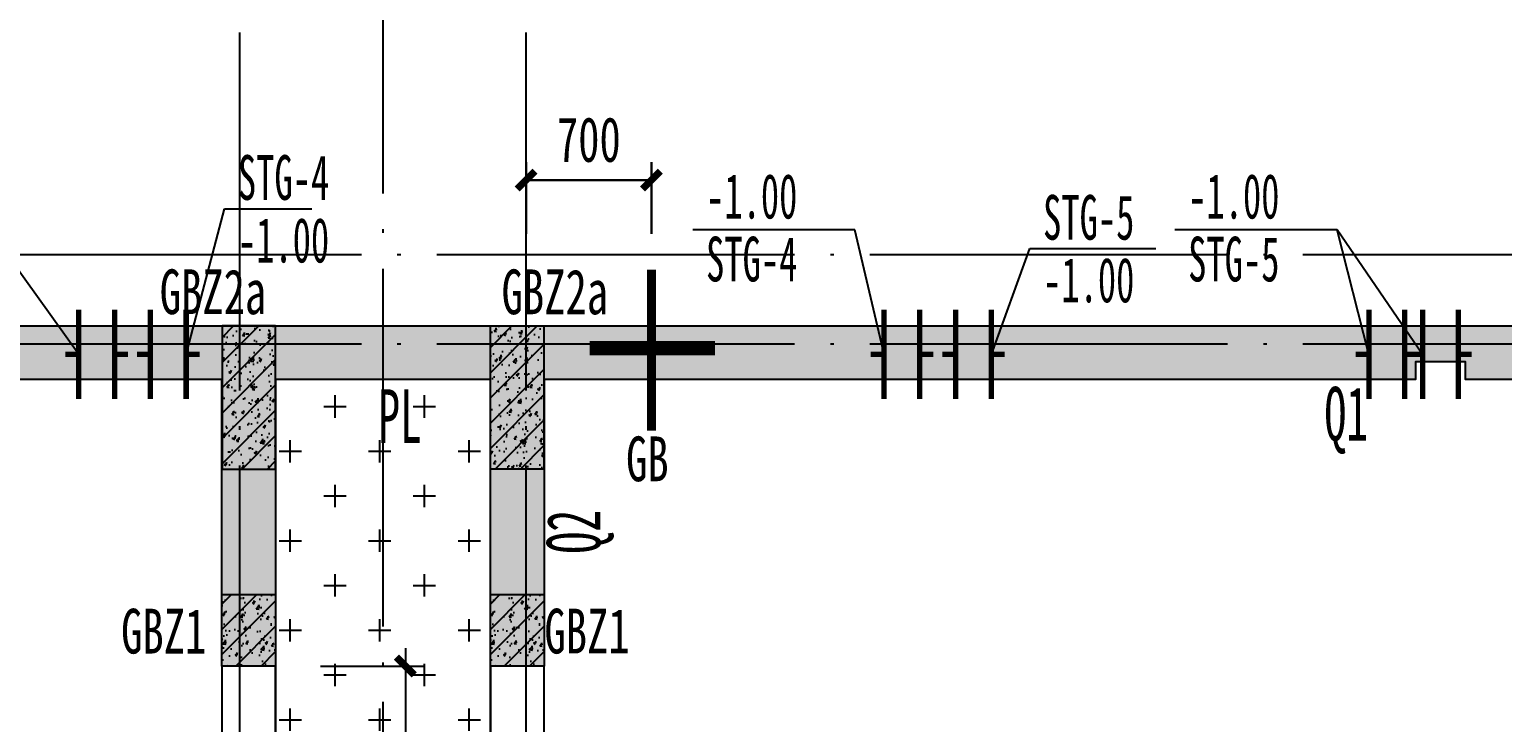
# Model space of a CAD drawing. Extents: x -3200781797 to -8106663, y 494714 to 1244925.
# Drawn here: x -8153208 to -8144976, y 616477 to 620349 of the extents above; entities that cross this region are included whole.
import ezdxf

# ---------------------------------------------------------------- set-up
doc = ezdxf.new("R2010")
doc.units = 0
doc.header["$LTSCALE"] = 1000
doc.header["$MEASUREMENT"] = 0
for name, pattern in [('3#-轴线$0$DOTE', [2.42, 2, -0.2, 0.02, -0.2]), ('3#4#5#模板$0$CONTINOUS', [0]), ('CONTINOUS', [0]), ('DASH', [0.35, 0.25, -0.1])]:
    doc.linetypes.add(name, pattern=pattern)
doc.layers.get('Defpoints').update_dxf_attribs({"color": 30, "linetype": 'DASH'})
for name, color, linetype in [('1----SD', 40, 'Continuous'), ('3#-夹层$0$S-SLAB-HOLE', 5, 'Continuous'), ('3#-夹层$0$S-WALL', 40, 'Continuous'), ('3#-夹层$0$S-WALL-BEAM', 120, 'Continuous'), ('3#-夹层$0$S-WALL-HATC', 253, 'Continuous'), ('3#-轴线$0$A-ANNO-DOTE', 10, '3#-轴线$0$DOTE'), ('3#4#5#模板$0$S-ANNO-TEXT', 7, 'Continuous'), ('3#4#5#模板$0$S-SLAB', 6, 'Continuous'), ('3#4#5#模板$0$S-WALL-COLU', 252, '3#4#5#模板$0$CONTINOUS'), ('3#4#5#模板$0$S-WALL-COLU-HATC', 16, 'Continuous'), ('DIM', 3, 'Continuous'), ('DIM_其它', 3, 'Continuous'), ('E-PLAN-POWR-DIMS', 7, 'Continuous'), ('E-PLAN-POWR-EQUI', 5, 'Continuous'), ('S-PC-FQ-WYQ', 4, 'Continuous'), ('S-WALL-BEAM-TEXT', 2, 'Continuous'), ('S-WALL-COLU-TEXT', 2, 'Continuous'), ('S-WALL-DIMS', 50, 'Continuous'), ('WIRE-动力', 2, 'Continuous')]:
    doc.layers.add(name, color=color, linetype=linetype)
doc.layers.add('WALL-TEXT', color=2, linetype='Continuous', lineweight=25)
doc.layers.add('设备条件', color=5, linetype='Continuous', lineweight=30)
doc.styles.add('TSSD_Dimension', font='', dxfattribs={"width": 0.7})
doc.styles.add('楷体', font='', dxfattribs={"width": 0.6})
doc.styles.add('楷体GB312', font='', dxfattribs={"width": 0.8})
doc.styles.get('TSSD_Dimension').set_extended_font_data('KaiTi_GB2312')
doc.styles.get('楷体').set_extended_font_data('KaiTi_GB2312')
doc.styles.get('楷体GB312').set_extended_font_data('楷体_GB2312')
doc.dimstyles.new('TSSD_100_100', dxfattribs={"dimtxt": 250, "dimasz": 100, "dimexe": 100, "dimexo": 250, "dimgap": 100, "dimtad": 1, "dimdec": 0, "dimzin": 0, "dimdsep": 46, "dimtxsty": 'TSSD_Dimension', "dimblk": 'ARCHTICK', "dimcen": 0, "dimdle": 100, "dimclrt": 7, "dimadec": 0, "dimazin": 0, "dimtfac": 1, "dimtdec": 0, "dimtix": 1, "dimtmove": 2, "dimatfit": 3, "dimfxl": 1, "dimtolj": 1, "dimtzin": 0, "dimarcsym": 0})
doc.dimstyles.new('TSSD_100_100$0', dxfattribs={"dimtxt": 250, "dimasz": 100, "dimexe": 100, "dimexo": 0, "dimgap": 100, "dimtad": 1, "dimdec": 0, "dimzin": 0, "dimdsep": 46, "dimtxsty": 'TSSD_Dimension', "dimblk1": 'ARCHTICK', "dimblk2": 'ARCHTICK', "dimsah": 1, "dimcen": 0, "dimclrt": 7, "dimadec": 0, "dimazin": 0, "dimtfac": 1, "dimtdec": 0, "dimtix": 1, "dimtmove": 2, "dimatfit": 3, "dimldrblk": 'ARCHTICK', "dimfxl": 300, "dimfxlon": 1, "dimtvp": 0.7, "dimtolj": 1, "dimtzin": 0, "dimarcsym": 0})
doc.dimstyles.new('TSSD_50_100', dxfattribs={"dimtxt": 300, "dimasz": 100, "dimexe": 100, "dimexo": 0, "dimgap": 100, "dimtad": 1, "dimdec": 0, "dimlfac": 0.5, "dimzin": 0, "dimdsep": 46, "dimtxsty": 'TSSD_Dimension', "dimblk": 'ARCHTICK', "dimcen": 0, "dimdle": 100, "dimclrt": 7, "dimadec": 0, "dimazin": 0, "dimtfac": 1, "dimtdec": 0, "dimtix": 1, "dimtmove": 2, "dimatfit": 3, "dimfxl": 600, "dimfxlon": 1, "dimtolj": 1, "dimtzin": 0, "dimarcsym": 0})
pattern_1 = [(50, (-4148.7, 148677.73), (143.4520365, -12.550427), [15, -165]), (355, (-4148.7, 148677.73), (-27.7502667, 150.4384267), [12, -132]), (100.4514, (-4136.75, 148676.68), (115.7018763, 137.8879084), [12.748038, -140.2284224]), (46.1842, (-4148.7, 148717.73), (213.4482097, -33.103803), [22.5, -247.5]), (96.6356, (-4130.91, 148714.97), (186.932541, 194.823574), [19.1220576, -210.3426]), (351.1842, (-4148.7, 148717.73), (186.932389, 194.82372), [18, -198]), (21, (-4128.7, 148707.73), (119.3814104, -80.5237781), [15, -165]), (326, (-4128.7, 148707.73), (48.6630664, 145.030009), [12, -132]), (71.4514, (-4118.75, 148701.02), (168.0445257, 64.5060993), [12.748038, -140.2284224]), (37.5, (-4148.7, 148677.73), (2.43197106, 66.57877077), [0, -130.4, 0, -134, 0, -132.5]), (7.5, (-4148.7, 148677.73), (52.6139075, 78.8823424), [0, -76.4, 0, -127.4, 0, -50.5]), (327.5, (-4193.3, 148677.73), (106.76448723, -4.51097435), [0, -50, 0, -156, 0, -207]), (317.5, (-4213.3, 148677.73), (116.6372339, 20.0209965), [0, -65, 0, -103.6, 0, -147]), (45, (-4148.7, 148677.73), (-70.7106781, 70.7106781), [])]

# ---------------------------------------------------------------- blocks, each defined once
blk = doc.blocks.new('_ArchTick')
at = {"color": 0, "linetype": 'ByBlock', "const_width": 0.4}
blk.add_lwpolyline([(-0.5, -0.5), (0.5, 0.5)], dxfattribs=at)
blk = doc.blocks.new('*D212')
at = {"layer": 'Defpoints', "color": 0, "transparency": 16777216}
for p in [(-8151832.3, 616792.8), (-8151832.3, 615392.8), (-8151107.3, 615392.8)]:
    blk.add_point(p, dxfattribs=at)
at = {"layer": 'S-WALL-DIMS', "color": 0, "lineweight": -2, "transparency": 16777216}
for p, q in [((-8151107.3, 616892.8), (-8151107.3, 615292.8)), ((-8151582.3, 616792.8), (-8151007.3, 616792.8)), ((-8151582.3, 615392.8), (-8151007.3, 615392.8))]:
    blk.add_line(p, q, dxfattribs=at)
at = {"layer": 'S-WALL-DIMS', "color": 0, "lineweight": -2, "transparency": 16777216, "xscale": 100, "yscale": 100, "zscale": 100}
for p, rotation in [((-8151107.3, 616792.8), 90), ((-8151107.3, 615392.8), 270)]:
    blk.add_blockref('_ArchTick', p, dxfattribs=dict(at, rotation=rotation))
at = {"layer": 'S-WALL-DIMS', "color": 7, "transparency": 16777216, "insert": (-8151332.3, 616092.8), "char_height": 250, "attachment_point": 5, "rotation": 90, "style": 'TSSD_Dimension'}
blk.add_mtext('\\A1;1400', dxfattribs=at)
blk = doc.blocks.new('xpl-jia-3')
at = {"layer": 'S-WALL-BEAM-TEXT', "style": '楷体', "width": 0.6}
blk.add_text('PL', height=300, dxfattribs=at).set_placement((-8201259.6, 618039.3))
blk = doc.blocks.new('3-an-jia')
at = {"layer": 'S-WALL-COLU-TEXT', "style": '楷体GB312', "width": 0.7}
for s, p in [('GBZ2a', (-7952422.2, 618754)), ('GBZ2a', (-7950511.5, 618753.5)), ('GBZ1', (-7952637.7, 616857.7)), ('GBZ1', (-7950272.1, 616858))]:
    blk.add_text(s, height=250, dxfattribs=at).set_placement(p)
blk = doc.blocks.new('q1')
at = {"layer": 'WALL-TEXT', "style": '楷体', "width": 0.6}
blk.add_text('Q1', height=300, dxfattribs=at).set_placement((-8141772, 469349.7))
blk.add_text('Q2', height=300, rotation=90, dxfattribs=at).set_placement((-8145817.7, 468717.9))
blk = doc.blocks.new('$VALVE$00000553')
at = {"const_width": 30}
for points in [[(0, 100), (0, 175)], [(0, 100), (-250, 100), (-250, 100)], [(0, 100), (250, 100), (250, 100)], [(-250, -100), (-250, -100), (0, -100)], [(250, -100), (250, -100), (0, -100)], [(0, -175), (0, -100)]]:
    blk.add_lwpolyline(points, dxfattribs=at)
blk = doc.blocks.new('A$C5af27e0e')
at = {"layer": 'DIM_其它'}
for p, q in [((11000, 3350), (11214.1, 4163.5)), ((11214.1, 4163.5), (11702.5, 4163.5)), ((10400, 3350), (9898.3, 4047.2)), ((14737.5, 4046.9), (13830.6, 4046.9)), ((14900, 3350), (14737.5, 4046.9)), ((17431.7, 4046.9), (16524.8, 4046.9)), ((17610, 3350), (17431.7, 4046.9)), ((17910, 3350), (17431.7, 4046.9)), ((15500, 3350), (15714, 3940.9)), ((15714, 3940.9), (16419.6, 3940.9))]:
    blk.add_line(p, q, dxfattribs=at)
at = {"layer": '1----SD', "linetype": 'CONTINOUS'}
for p, rotation in [((10500, 3350), 90), ((10900, 3350), 90), ((17710, 3350), 270), ((18010, 3350), 270)]:
    blk.add_blockref('$VALVE$00000553', p, dxfattribs=dict(at, rotation=rotation))
at = {"layer": '1----SD', "linetype": 'CONTINOUS', "xscale": -1, "rotation": 270}
for p in [(15000, 3350), (15400, 3350)]:
    blk.add_blockref('$VALVE$00000553', p, dxfattribs=at)
at = {"layer": '设备条件', "color": 40, "style": '楷体', "width": 0.6}
for s, p in [('STG-4', (11289.1, 4213.5)), ('-1.00', (13905.6, 4109.1)), ('-1.00', (16599.8, 4109.1)), ('STG-5', (15789, 3990.9)), ('-1.00', (11289.1, 3863.5)), ('STG-4', (13905.6, 3757.7)), ('STG-5', (16599.8, 3757.7)), ('-1.00', (15789, 3640.9))]:
    blk.add_text(s, height=250, dxfattribs=at).set_placement(p)
blk = doc.blocks.new('*D1082')
at = {"layer": 'Defpoints', "color": 0, "transparency": 16777216}
for p in [(13874.5, 7001.8), (15974.5, 7001.8), (15974.5, 5810.2)]:
    blk.add_point(p, dxfattribs=at)
at = {"layer": 'E-PLAN-POWR-DIMS', "color": 0, "lineweight": -2, "transparency": 16777216}
for p, q in [((13874.5, 6410.2), (13874.5, 5710.2)), ((15974.5, 6410.2), (15974.5, 5710.2)), ((13774.5, 5810.2), (16074.5, 5810.2))]:
    blk.add_line(p, q, dxfattribs=at)
at = {"layer": 'E-PLAN-POWR-DIMS', "color": 0, "lineweight": -2, "transparency": 16777216, "xscale": 100, "yscale": 100, "zscale": 100, "rotation": 180}
blk.add_blockref('_ArchTick', (13874.5, 5810.2), dxfattribs=at)
at = {"layer": 'E-PLAN-POWR-DIMS', "color": 0, "lineweight": -2, "transparency": 16777216, "xscale": 100, "yscale": 100, "zscale": 100}
blk.add_blockref('_ArchTick', (15974.5, 5810.2), dxfattribs=at)
at = {"layer": 'E-PLAN-POWR-DIMS', "color": 7, "transparency": 16777216, "insert": (14924.5, 6060.2), "char_height": 300, "attachment_point": 5, "style": 'TSSD_Dimension'}
blk.add_mtext('\\A1;900', dxfattribs=at)
blk = doc.blocks.new('*D1083')
at = {"layer": 'Defpoints', "color": 0, "transparency": 16777216}
for p in [(13874.5, 7759.1), (13451.6, 6259.1), (13874.5, 6259.1)]:
    blk.add_point(p, dxfattribs=at)
at = {"layer": 'E-PLAN-POWR-DIMS', "color": 0, "lineweight": -2, "transparency": 16777216}
for p, q in [((13451.6, 7859.1), (13451.6, 6159.1)), ((13874.5, 7759.1), (13351.6, 7759.1)), ((13874.5, 6259.1), (13351.6, 6259.1))]:
    blk.add_line(p, q, dxfattribs=at)
at = {"layer": 'E-PLAN-POWR-DIMS', "color": 0, "lineweight": -2, "transparency": 16777216, "xscale": 100, "yscale": 100, "zscale": 100}
for p, rotation in [((13451.6, 7759.1), 90), ((13451.6, 6259.1), 270)]:
    blk.add_blockref('_ArchTick', p, dxfattribs=dict(at, rotation=rotation))
at = {"layer": 'E-PLAN-POWR-DIMS', "color": 7, "transparency": 16777216, "insert": (13201.6, 7009.1), "char_height": 300, "attachment_point": 5, "rotation": 90, "style": 'TSSD_Dimension'}
blk.add_mtext('\\A1;750', dxfattribs=at)
blk = doc.blocks.new('*D1081')
at = {"layer": 'Defpoints', "color": 0, "transparency": 16777216}
for p in [(12915.5, 4314.9), (12915.5, 3815.2), (13615.9, 3815.2)]:
    blk.add_point(p, dxfattribs=at)
at = {"layer": 'DIM', "color": 0, "lineweight": -2, "transparency": 16777216}
for p, q in [((12915.5, 4014.9), (12915.5, 4414.9)), ((13615.9, 4014.9), (13615.9, 4414.9)), ((13615.9, 4314.9), (12915.5, 4314.9))]:
    blk.add_line(p, q, dxfattribs=at)
at = {"layer": 'DIM', "color": 0, "lineweight": -2, "transparency": 16777216, "xscale": 100, "yscale": 100, "zscale": 100, "rotation": 180}
blk.add_blockref('_ArchTick', (12915.5, 4314.9), dxfattribs=at)
at = {"layer": 'DIM', "color": 0, "lineweight": -2, "transparency": 16777216, "xscale": 100, "yscale": 100, "zscale": 100}
blk.add_blockref('_ArchTick', (13615.9, 4314.9), dxfattribs=at)
at = {"layer": 'DIM', "color": 7, "transparency": 16777216, "insert": (13265.7, 4539.9), "char_height": 250, "attachment_point": 5, "style": 'TSSD_Dimension'}
blk.add_mtext('\\A1;700', dxfattribs=at)
blk = doc.blocks.new('3#-轴线')
at = {"layer": '3#-轴线$0$A-ANNO-DOTE'}
for points in [[(20100, -5100), (20100, 5500)], [(20900, -16100), (20900, 5500)], [(21700, -5100), (21700, 5500)], [(-3000, 500), (44800, 500)], [(-3000, 0), (44800, 0)]]:
    blk.add_lwpolyline(points, dxfattribs=at)
blk = doc.blocks.new('3#-夹层')
at = {"layer": '3#-夹层$0$S-WALL-HATC'}
blk.add_hatch(color=256, dxfattribs=at).paths.add_polyline_path([(8550, 1300), (8550, 3750), (11500, 3750), (12700, 3750), (12700, 100), (20100, 100), (21700, 100), (29100, 100), (29100, 3750), (30300, 3750), (33250, 3750), (33250, 700), (33000, 700), (33000, 1450), (33000, 3500), (30400, 3500), (30400, 700), (30150, 700), (30150, 3500), (29350, 3500), (29350, 100), (29450, 100), (30400, 100), (30400, -200), (30200, -200), (30200, -100), (29700, -100), (29700, -300), (29500, -300), (29500, -200), (29200, -200), (26950, -200), (26950, -100), (26670, -100), (26670, -200), (21800, -200), (21800, -1800), (21500, -1800), (21500, -200), (20300, -200), (20300, -1800), (20000, -1800), (20000, -200), (15130, -200), (15130, -100), (14850, -100), (14850, -200), (12300, -200), (12300, -300), (12100, -300), (12100, -100), (11600, -100), (11600, -200), (11400, -200), (11400, 100), (12200, 100), (12450, 100), (12450, 3500), (11650, 3500), (11650, 700), (11400, 700), (11400, 3500), (8800, 3500), (8800, 1450), (8800, 700), (8550, 700)])
at = {"layer": '3#-夹层$0$S-WALL'}
for points in [[(12700, 100), (20100, 100), (21700, 100), (29100, 100)], [(29200, -200), (26950, -200), (26950, -100), (26670, -100), (26670, -200), (21800, -200), (21800, -1800), (21500, -1800), (21500, -200), (20300, -200), (20300, -1800), (20000, -1800), (20000, -200), (15130, -200)]]:
    blk.add_lwpolyline(points, dxfattribs=at)
at = {"layer": '3#-夹层$0$S-WALL-BEAM'}
for p, q in [((20000, -1800), (20000, -3100)), ((20300, -3100), (20300, -1800)), ((21500, -1800), (21500, -3100)), ((21800, -3100), (21800, -1800))]:
    blk.add_line(p, q, dxfattribs=at)
at = {"layer": '3#-夹层$0$S-SLAB-HOLE'}
blk.add_blockref('3#-轴线', (0, 0), dxfattribs=at)
blk = doc.blocks.new('A$C3edf6dfc')
at = {"const_width": 80}
blk.add_lwpolyline([(13271.2, 3376.6), (13971.2, 3376.6)], dxfattribs=at)
at = {"layer": 'E-PLAN-POWR-EQUI'}
blk.add_lwpolyline([(15974.5, 6275.3), (15974.5, 7775.3), (13874.5, 7775.3), (13874.5, 6275.3), (15974.5, 6275.3)], dxfattribs=at)
for centre in [(14324.5, 7325.3), (14924.5, 7325.3), (15524.5, 7325.3), (14324.5, 6725.3), (14924.5, 6725.3), (15524.5, 6725.3)]:
    blk.add_circle(centre, 150, dxfattribs=at)
at = {"layer": 'WIRE-动力', "linetype": 'Continuous', "const_width": 50}
blk.add_lwpolyline([(13615.9, 2914.1), (13615.9, 3815.2)], dxfattribs=at)
at = {"layer": 'E-PLAN-POWR-DIMS', "style": '楷体', "width": 0.7}
for s, p in [('板顶标高', (14304.5, 7946.4, 0)), ('-1.0m', (15343.9, 7930.7, 0)), ('3xRC150', (16094.6, 7157.8, 0)), ('3xRC150', (16094.6, 6557.8, 0)), ('GB', (13473.9, 2632.4, 0))]:
    blk.add_text(s, height=250, dxfattribs=at).set_placement(p)
at = {"layer": 'DIM'}
dim = blk.add_linear_dim(base=(12915.5, 4314.9), p1=(13615.9, 3815.2), p2=(12915.5, 3815.2), dimstyle='TSSD_100_100$0', dxfattribs=at)
dim.commit()
dim.dimension.update_dxf_attribs({"geometry": '*D1081', "text_midpoint": (13265.7, 4539.9)})
at = {"layer": 'E-PLAN-POWR-DIMS'}
for p1, p2, distance, text, picture, middle in [((13874.5, 7759.1), (13874.5, 6259.1), -422.9, '750', '*D1083', (13201.6, 7009.1)), ((13874.5, 7001.8), (15974.5, 7001.8), -1191.7, '900', '*D1082', (14924.5, 6060.2))]:
    dim = blk.add_aligned_dim(p1=p1, p2=p2, distance=distance, text=text, dimstyle='TSSD_50_100', dxfattribs=at)
    dim.commit()
    dim.dimension.update_dxf_attribs({"geometry": picture, "text_midpoint": middle})

msp = doc.modelspace()

# ---------------------------------------------------------------- hatches: boundary and pattern name
at = {"layer": '3#4#5#模板$0$S-SLAB'}
h = msp.add_hatch(dxfattribs=at)
h.set_pattern_fill('CROSS', color=256, scale=1000)
h.set_pattern_definition([(0, (-8313063.24, 652242.53), (250, 250), [125, -375]), (90, (-8313000.74, 652180.03), (-250, 250), [125, -375])])
h.paths.add_polyline_path([(-8150632.3, 618392.8), (-8151832.3, 618392.8), (-8151832.3, 613292.8), (-8150632.3, 613292.8)])
at = {"layer": '3#4#5#模板$0$S-WALL-COLU-HATC'}
h = msp.add_hatch(dxfattribs=at)
h.set_pattern_fill('ARMORED', color=256, scale=10, style=0)
h.set_pattern_definition(pattern_1)
h.paths.add_polyline_path([(-8152131.9, 618692.8), (-8152131.9, 617892.8), (-8151832.3, 617892.8), (-8151832.3, 618692.8)])
h = msp.add_hatch(dxfattribs=at)
h.set_pattern_fill('ARMORED', color=256, scale=10, style=0)
h.set_pattern_definition(pattern_1)
h.paths.add_polyline_path([(-8150332.6, 618692.8), (-8150332.6, 617892.8), (-8150632.3, 617892.8), (-8150632.3, 618692.8)])
h = msp.add_hatch(dxfattribs=at)
h.set_pattern_fill('ARMORED', color=256, scale=10, style=0)
h.set_pattern_definition([(50, (-8248.58, 153977.63), (143.4520365, -12.550427), [15, -165]), (355, (-8248.58, 153977.63), (-27.7502667, 150.4384267), [12, -132]), (100.4514, (-8236.63, 153976.58), (115.7018763, 137.8879084), [12.748038, -140.2284224]), (46.1842, (-8248.58, 154017.63), (213.4482097, -33.103803), [22.5, -247.5]), (96.6356, (-8230.8, 154014.87), (186.932541, 194.823574), [19.1220576, -210.3426]), (351.1842, (-8248.58, 154017.63), (186.932389, 194.82372), [18, -198]), (21, (-8228.58, 154007.63), (119.3814104, -80.5237781), [15, -165]), (326, (-8228.58, 154007.63), (48.6630664, 145.030009), [12, -132]), (71.4514, (-8218.63, 154000.92), (168.0445257, 64.5060993), [12.748038, -140.2284224]), (37.5, (-8248.583, 153977.63), (2.43197106, 66.57877077), [0, -130.4, 0, -134, 0, -132.5]), (7.5, (-8248.58, 153977.63), (52.6139075, 78.8823424), [0, -76.4, 0, -127.4, 0, -50.5]), (327.5, (-8293.183, 153977.63), (106.76448723, -4.51097435), [0, -50, 0, -156, 0, -207]), (317.5, (-8313.18, 153977.63), (116.6372339, 20.0209965), [0, -65, 0, -103.6, 0, -147]), (45, (-8248.58, 153977.63), (-70.7106781, 70.7106781), [])])
h.paths.add_polyline_path([(-8152052.3, 617192.8), (-8151832.3, 617192.8), (-8151832.3, 616792.8), (-8152132.3, 616792.8), (-8152132.3, 617192.8)])
h = msp.add_hatch(dxfattribs=at)
h.set_pattern_fill('ARMORED', color=256, scale=10, style=0)
h.set_pattern_definition([(50, (-6748.58, 153977.63), (143.4520365, -12.550427), [15, -165]), (355, (-6748.58, 153977.63), (-27.7502667, 150.4384267), [12, -132]), (100.4514, (-6736.63, 153976.58), (115.7018763, 137.8879084), [12.748038, -140.2284224]), (46.1842, (-6748.58, 154017.63), (213.4482097, -33.103803), [22.5, -247.5]), (96.6356, (-6730.8, 154014.87), (186.932541, 194.823574), [19.1220576, -210.3426]), (351.1842, (-6748.58, 154017.63), (186.932389, 194.82372), [18, -198]), (21, (-6728.58, 154007.63), (119.3814104, -80.5237781), [15, -165]), (326, (-6728.58, 154007.63), (48.6630664, 145.030009), [12, -132]), (71.4514, (-6718.63, 154000.92), (168.0445257, 64.5060993), [12.748038, -140.2284224]), (37.5, (-6748.583, 153977.63), (2.43197106, 66.57877077), [0, -130.4, 0, -134, 0, -132.5]), (7.5, (-6748.58, 153977.63), (52.6139075, 78.8823424), [0, -76.4, 0, -127.4, 0, -50.5]), (327.5, (-6793.183, 153977.63), (106.76448723, -4.51097435), [0, -50, 0, -156, 0, -207]), (317.5, (-6813.18, 153977.63), (116.6372339, 20.0209965), [0, -65, 0, -103.6, 0, -147]), (45, (-6748.58, 153977.63), (-70.7106781, 70.7106781), [])])
h.paths.add_polyline_path([(-8150432.3, 617192.8), (-8150332.3, 617192.8), (-8150332.3, 616792.8), (-8150632.3, 616792.8), (-8150632.3, 617192.8)])

# ---------------------------------------------------------------- linework, layer by layer
at = {"layer": '3#4#5#模板$0$S-SLAB'}
msp.add_lwpolyline([(-8150632.3, 618392.8), (-8151832.3, 618392.8), (-8151832.3, 613292.8), (-8150632.3, 613292.8)], close=True, dxfattribs=at)
at = {"layer": '3#4#5#模板$0$S-WALL-COLU', "linetype": 'ByBlock'}
for points in [[(-8152131.9, 618692.8), (-8152131.9, 617892.8), (-8151832.3, 617892.8), (-8151832.3, 618692.8), (-8152131.9, 618692.8), (-8152131.9, 618692.8)], [(-8150332.6, 618692.8), (-8150332.6, 617892.8), (-8150632.3, 617892.8), (-8150632.3, 618692.8), (-8150332.6, 618692.8), (-8150332.6, 618692.8)], [(-8152052.3, 617192.8), (-8151832.3, 617192.8), (-8151832.3, 616792.8), (-8152132.3, 616792.8), (-8152132.3, 617192.8)], [(-8150432.3, 617192.8), (-8150332.3, 617192.8), (-8150332.3, 616792.8), (-8150632.3, 616792.8), (-8150632.3, 617192.8)]]:
    msp.add_lwpolyline(points, close=True, dxfattribs=at)

# ---------------------------------------------------------------- block references
at = {"layer": '3#4#5#模板$0$S-ANNO-TEXT'}
msp.add_blockref('3#-夹层', (-8172132.3, 618592.8), dxfattribs=at)
at = {"layer": 'S-PC-FQ-WYQ'}
for name, p in [('3-an-jia', (-200058.1, 4.9)), ('xpl-jia-3', (50000, 0))]:
    msp.add_blockref(name, p, dxfattribs=at)
at = {"layer": 'WALL-TEXT'}
msp.add_blockref('q1', (-4199.2, 148702.7), dxfattribs=at)
at = {"layer": '设备条件'}
for name, p in [('A$C5af27e0e', (-8163332.3, 615183.8)), ('A$C3edf6dfc', (-8163347.8, 615192.8))]:
    msp.add_blockref(name, p, dxfattribs=at)

# ---------------------------------------------------------------- dimensions: what is measured, and where the dimension line sits
at = {"layer": 'S-WALL-DIMS'}
dim = msp.add_linear_dim(base=(-8151107.3, 615392.8), p1=(-8151832.3, 616792.8), p2=(-8151832.3, 615392.8), angle=270, dimstyle='TSSD_100_100', dxfattribs=at)
dim.commit()
dim.dimension.update_dxf_attribs({"geometry": '*D212', "text_midpoint": (-8151332.3, 616092.8)})

doc.saveas('drawing.dxf')
